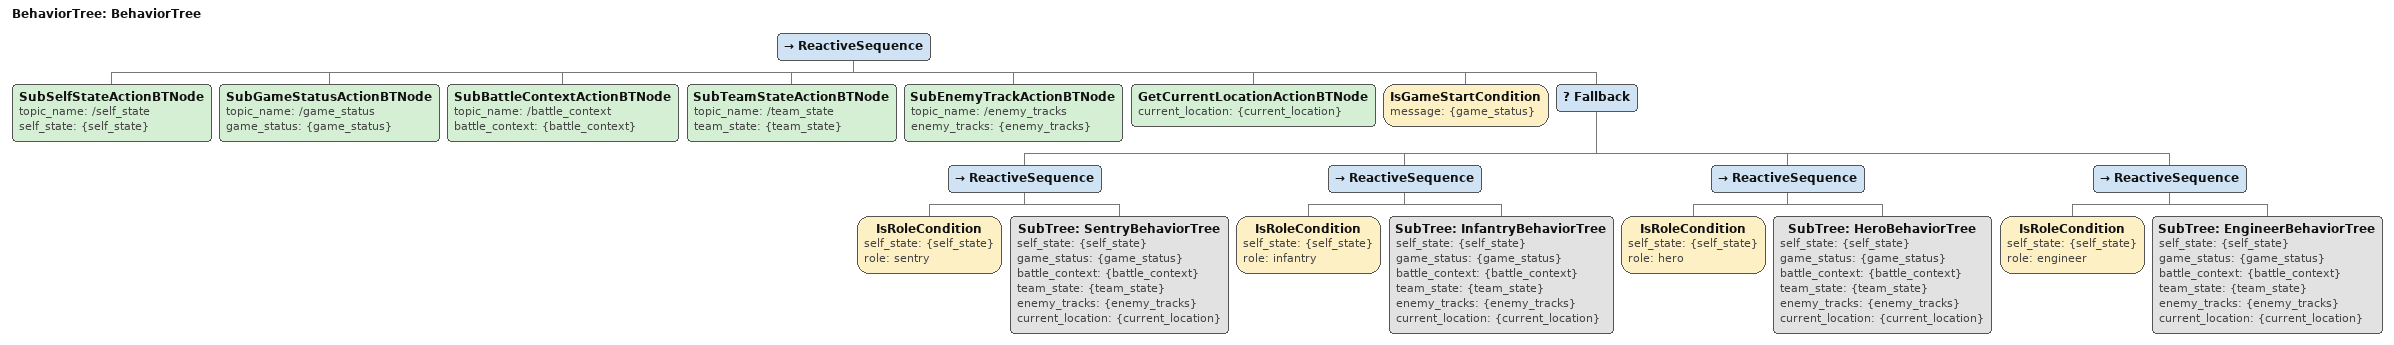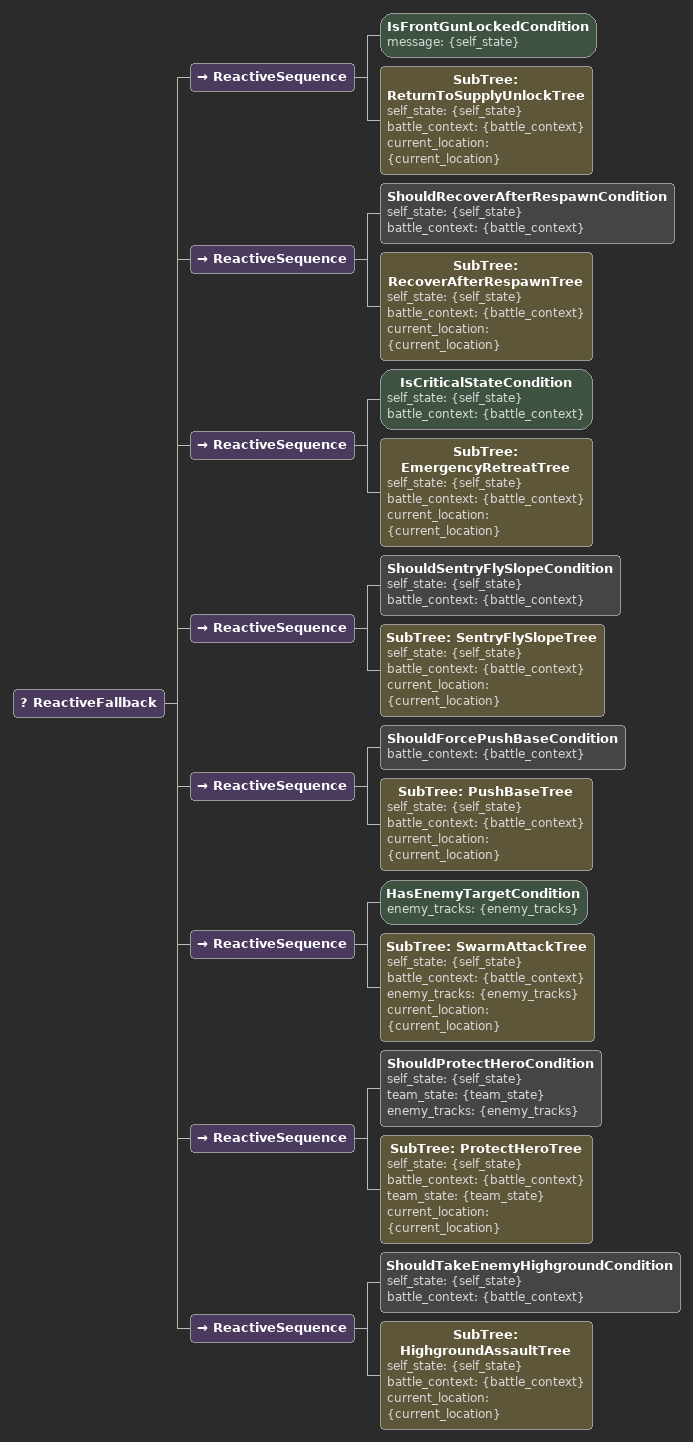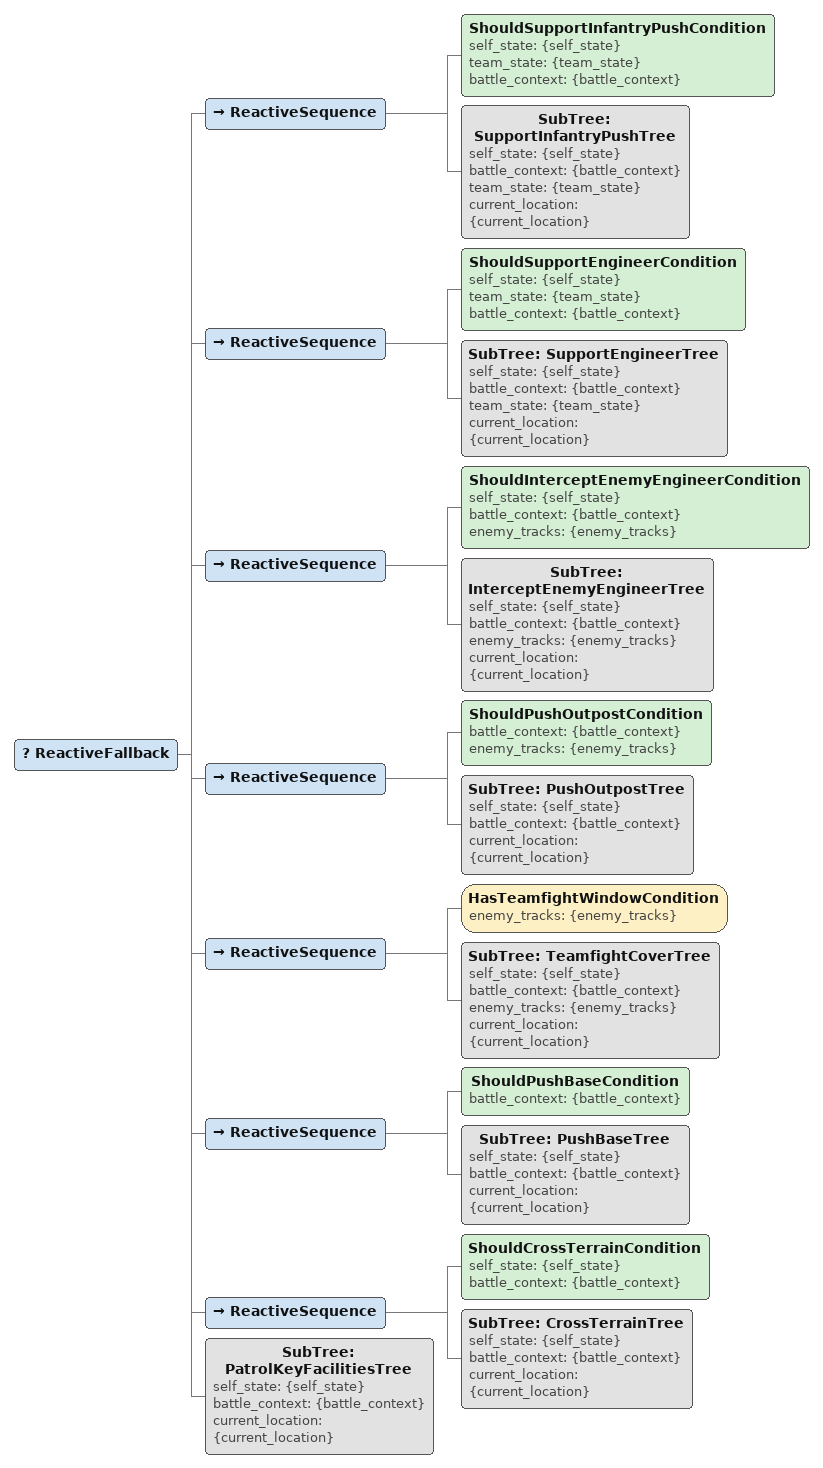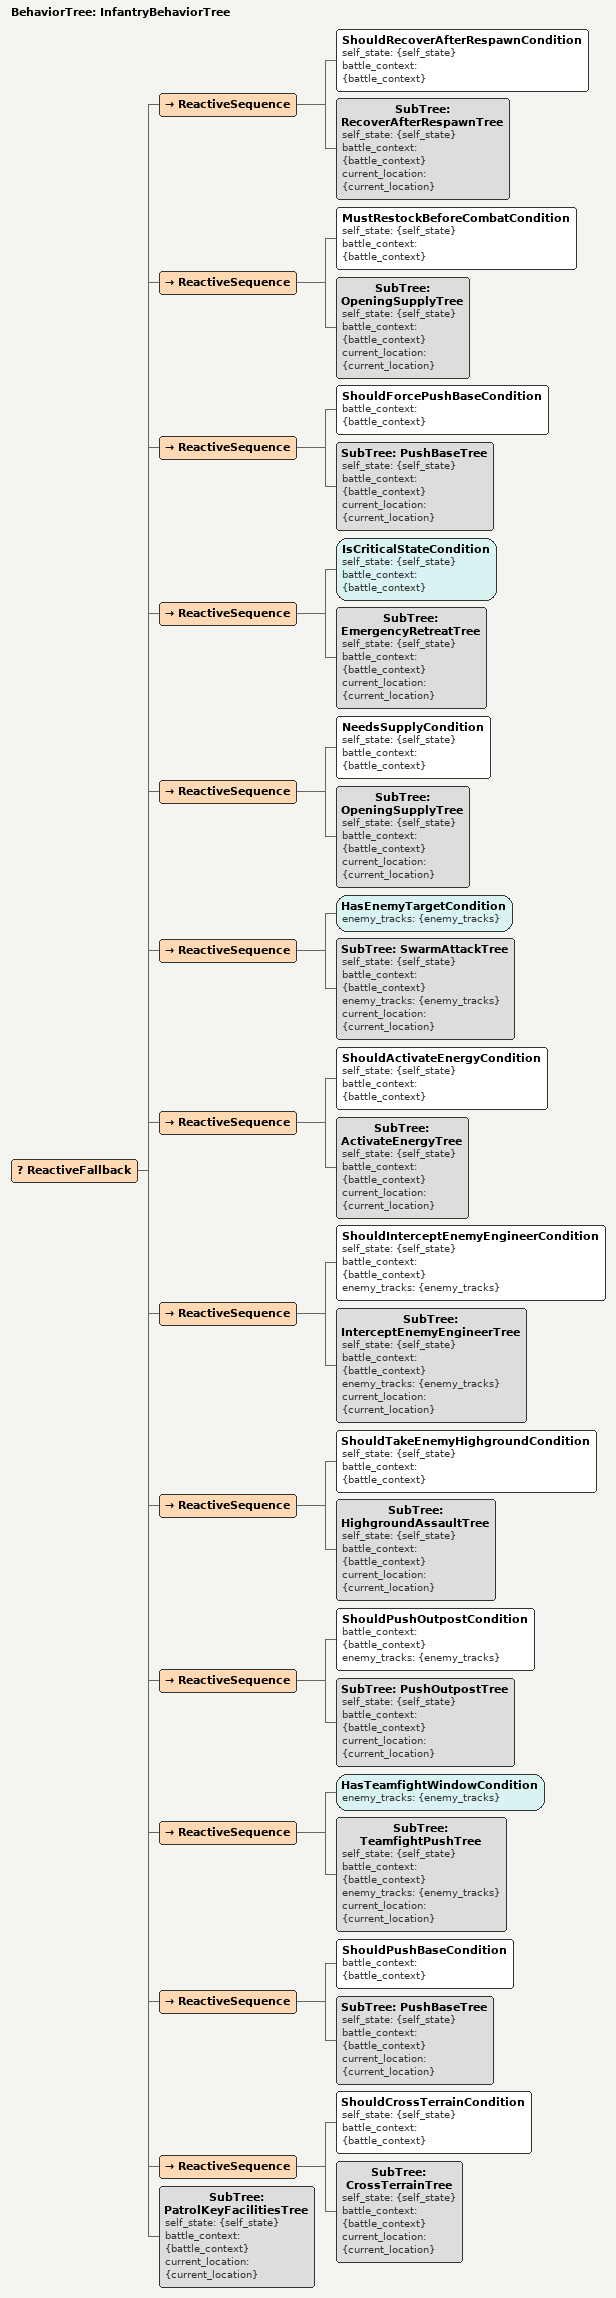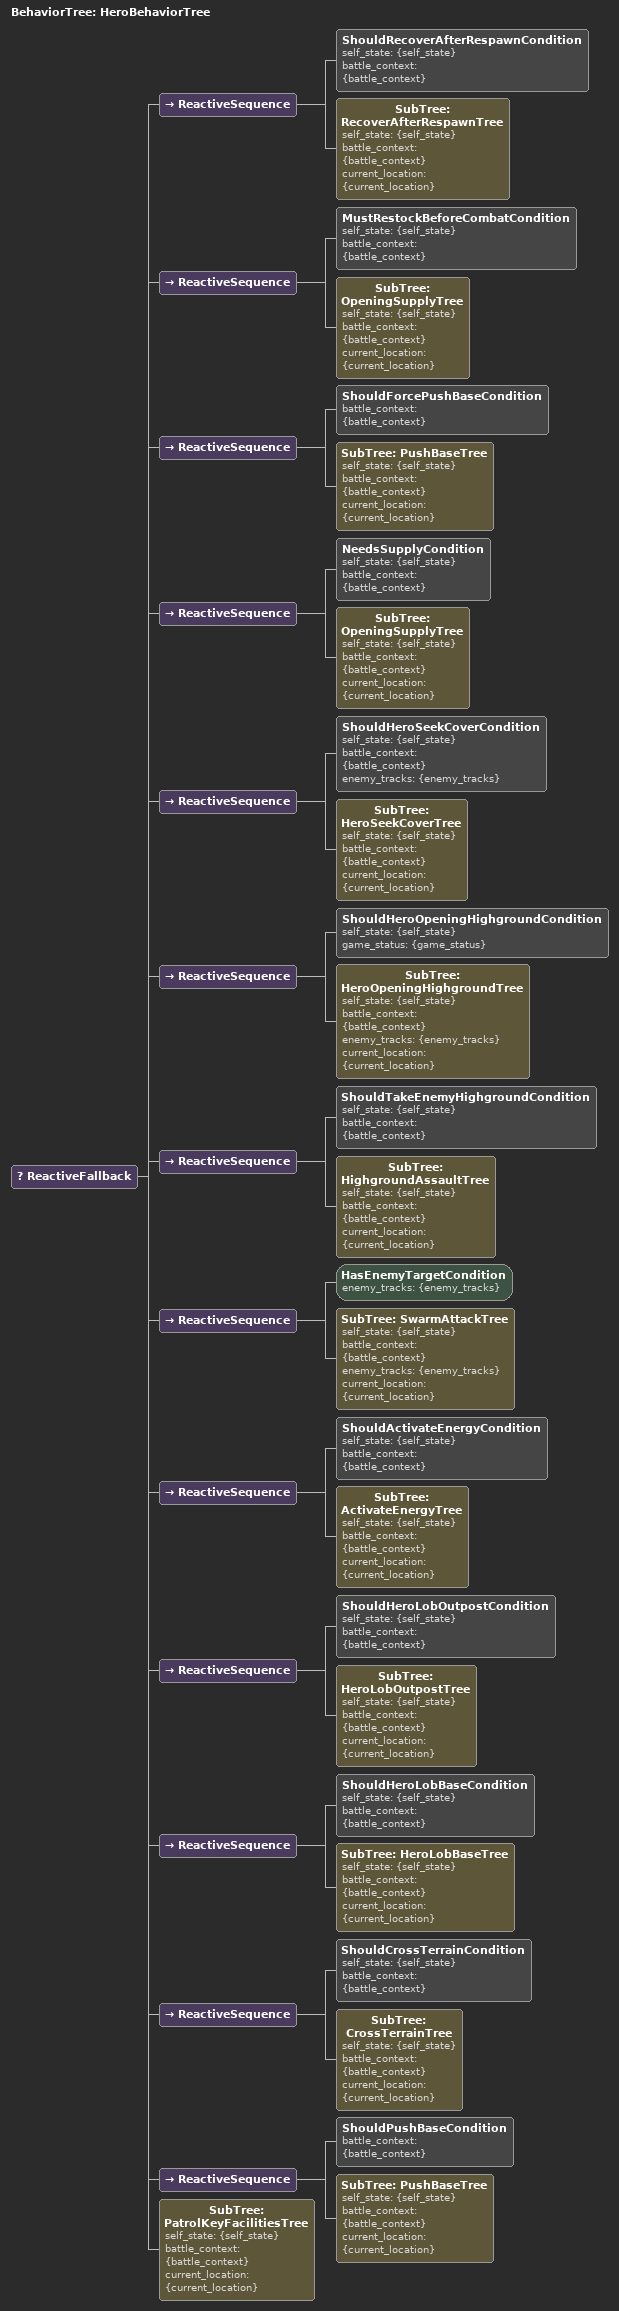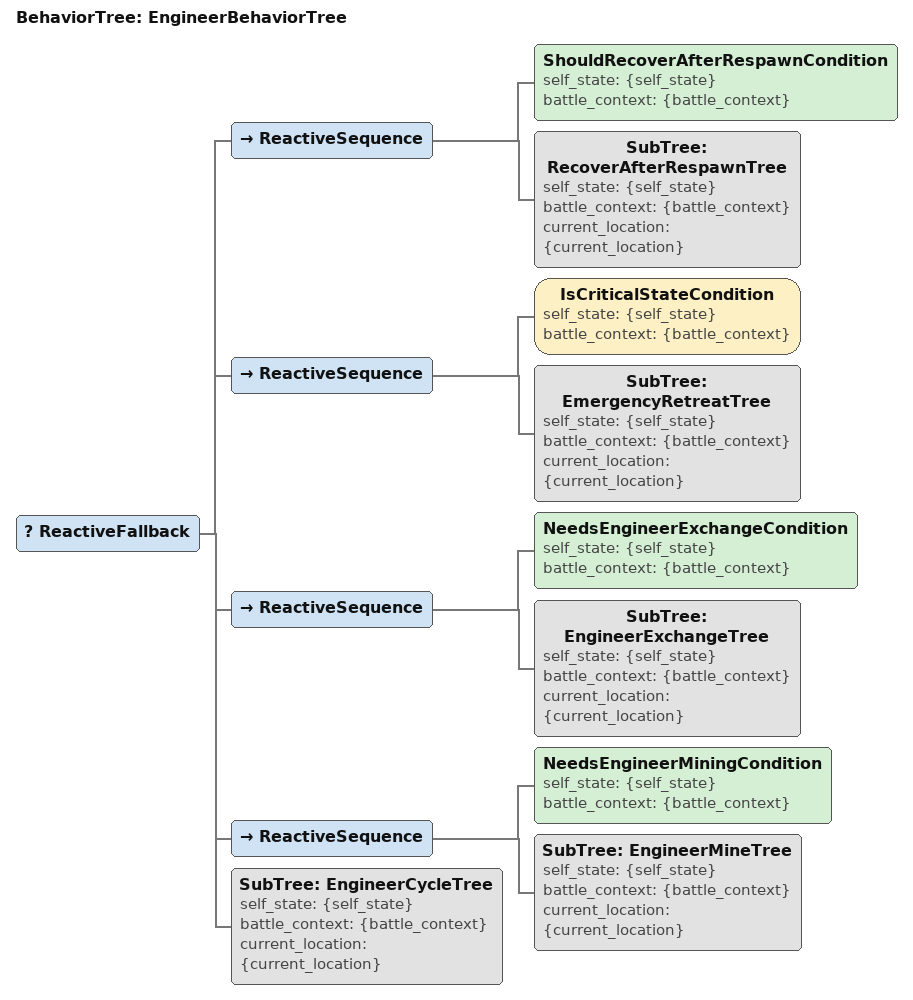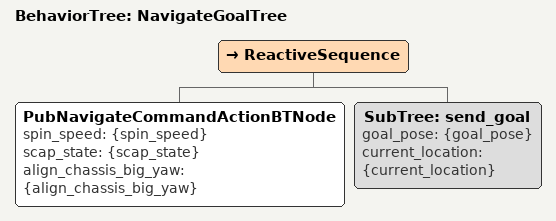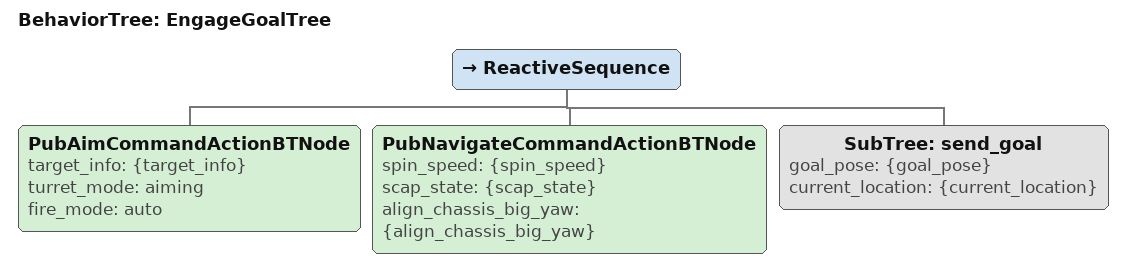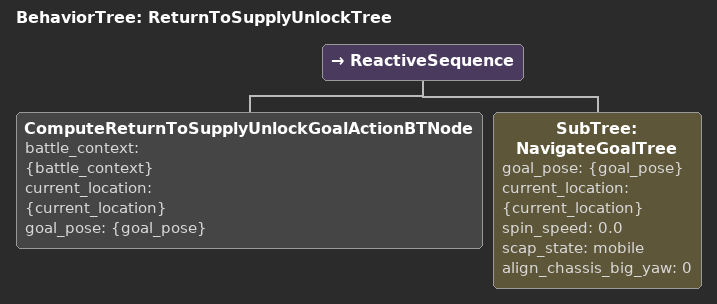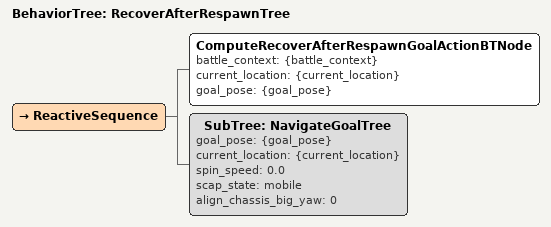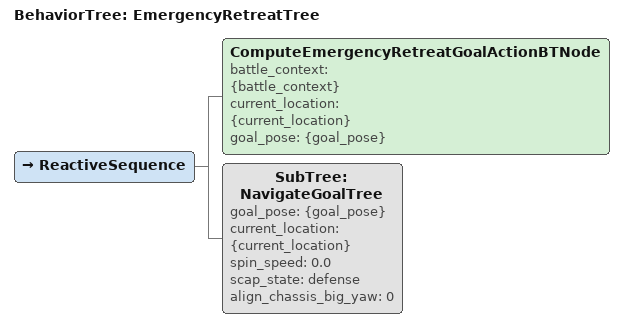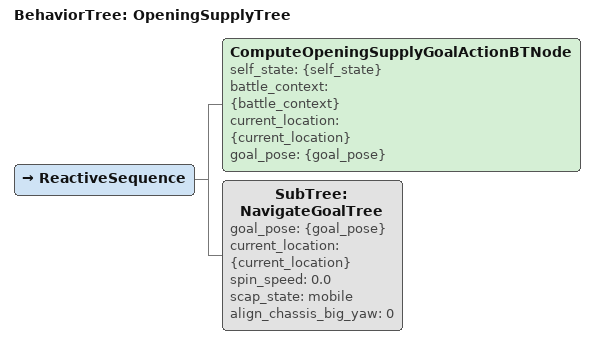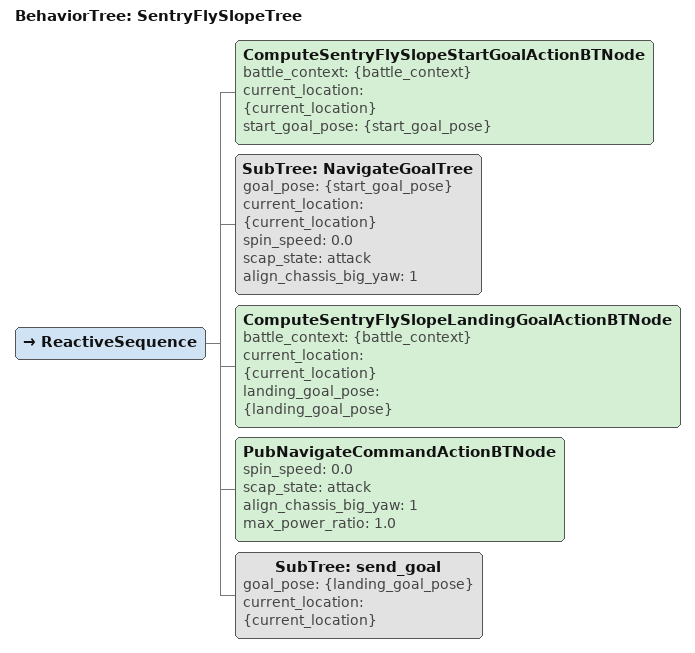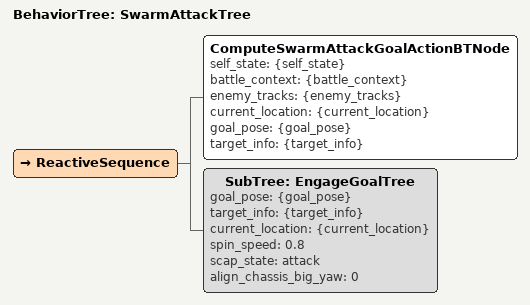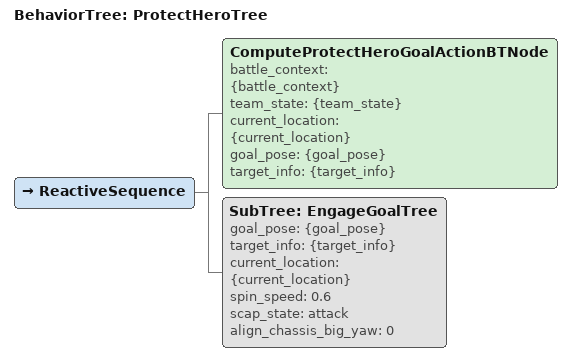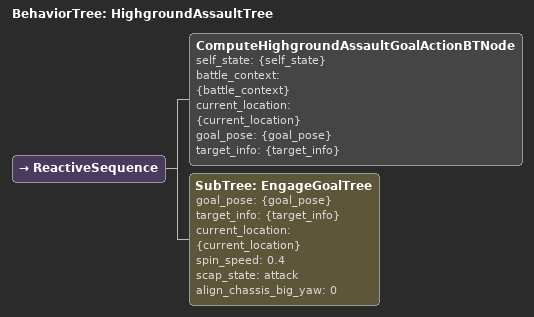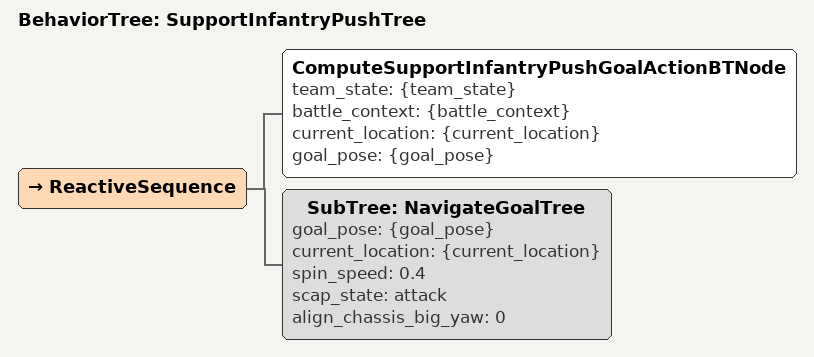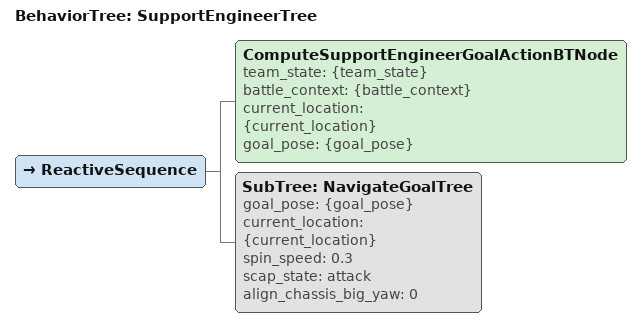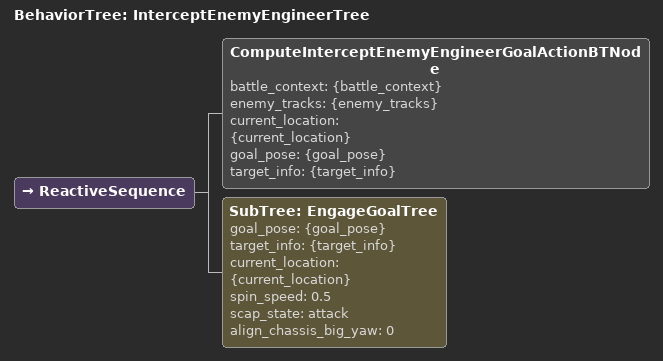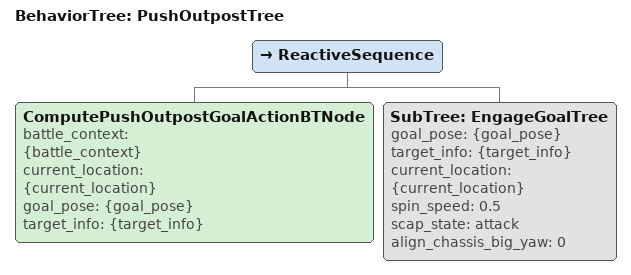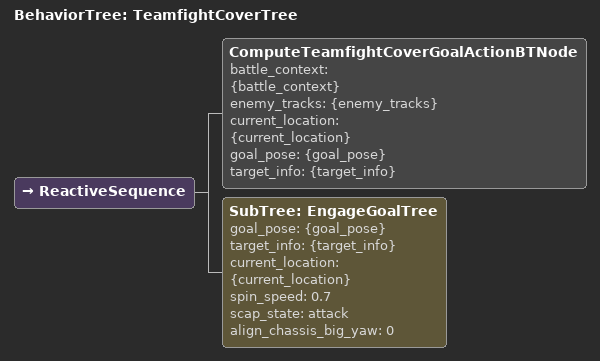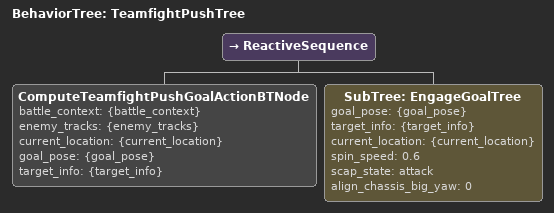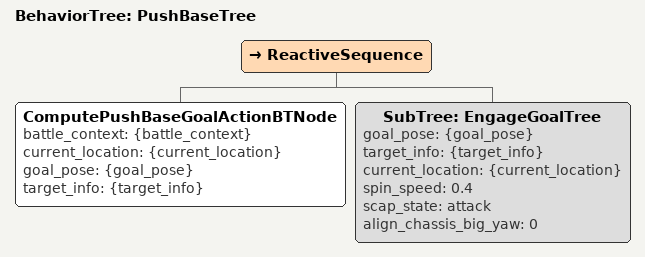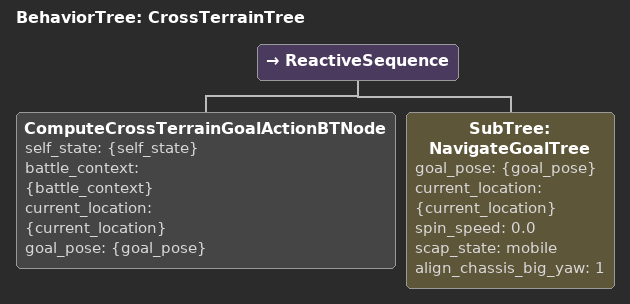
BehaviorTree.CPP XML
<BehaviorTree ID="BehaviorTree">
  <ReactiveSequence>
    <SubSelfStateActionBTNode topic_name="/self_state" self_state="{self_state}"/>
    <SubGameStatusActionBTNode topic_name="/game_status" game_status="{game_status}"/>
    <SubBattleContextActionBTNode topic_name="/battle_context" battle_context="{battle_context}"/>
    <SubTeamStateActionBTNode topic_name="/team_state" team_state="{team_state}"/>
    <SubEnemyTrackActionBTNode topic_name="/enemy_tracks" enemy_tracks="{enemy_tracks}"/>
    <GetCurrentLocationActionBTNode current_location="{current_location}"/>
    <IsGameStartCondition message="{game_status}"/>

    <!-- 按兵种分发到对应子树。 -->
    <Fallback>
      <ReactiveSequence>
        <IsRoleCondition self_state="{self_state}" role="sentry"/>
        <SubTree ID="SentryBehaviorTree" self_state="{self_state}" game_status="{game_status}" battle_context="{battle_context}" team_state="{team_state}" enemy_tracks="{enemy_tracks}" current_location="{current_location}"/>
      </ReactiveSequence>
      <ReactiveSequence>
        <IsRoleCondition self_state="{self_state}" role="infantry"/>
        <SubTree ID="InfantryBehaviorTree" self_state="{self_state}" game_status="{game_status}" battle_context="{battle_context}" team_state="{team_state}" enemy_tracks="{enemy_tracks}" current_location="{current_location}"/>
      </ReactiveSequence>
      <ReactiveSequence>
        <IsRoleCondition self_state="{self_state}" role="hero"/>
        <SubTree ID="HeroBehaviorTree" self_state="{self_state}" game_status="{game_status}" battle_context="{battle_context}" team_state="{team_state}" enemy_tracks="{enemy_tracks}" current_location="{current_location}"/>
      </ReactiveSequence>
      <ReactiveSequence>
        <IsRoleCondition self_state="{self_state}" role="engineer"/>
        <SubTree ID="EngineerBehaviorTree" self_state="{self_state}" game_status="{game_status}" battle_context="{battle_context}" team_state="{team_state}" enemy_tracks="{enemy_tracks}" current_location="{current_location}"/>
      </ReactiveSequence>
    </Fallback>
  </ReactiveSequence>
</BehaviorTree>

<ReactiveFallback>
  <ReactiveSequence>
    <IsFrontGunLockedCondition message="{self_state}"/>
    <SubTree ID="ReturnToSupplyUnlockTree" self_state="{self_state}" battle_context="{battle_context}" current_location="{current_location}"/>
  </ReactiveSequence>
  <ReactiveSequence>
    <ShouldRecoverAfterRespawnCondition self_state="{self_state}" battle_context="{battle_context}"/>
    <SubTree ID="RecoverAfterRespawnTree" self_state="{self_state}" battle_context="{battle_context}" current_location="{current_location}"/>
  </ReactiveSequence>
  <ReactiveSequence>
    <IsCriticalStateCondition self_state="{self_state}" battle_context="{battle_context}"/>
    <SubTree ID="EmergencyRetreatTree" self_state="{self_state}" battle_context="{battle_context}" current_location="{current_location}"/>
  </ReactiveSequence>
  <ReactiveSequence>
    <ShouldSentryFlySlopeCondition self_state="{self_state}" battle_context="{battle_context}"/>
    <SubTree ID="SentryFlySlopeTree" self_state="{self_state}" battle_context="{battle_context}" current_location="{current_location}"/>
  </ReactiveSequence>
  <ReactiveSequence>
    <ShouldForcePushBaseCondition battle_context="{battle_context}"/>
    <SubTree ID="PushBaseTree" self_state="{self_state}" battle_context="{battle_context}" current_location="{current_location}"/>
  </ReactiveSequence>
  <ReactiveSequence>
    <HasEnemyTargetCondition enemy_tracks="{enemy_tracks}"/>
    <SubTree ID="SwarmAttackTree" self_state="{self_state}" battle_context="{battle_context}" enemy_tracks="{enemy_tracks}" current_location="{current_location}"/>
  </ReactiveSequence>
  <ReactiveSequence>
    <ShouldProtectHeroCondition self_state="{self_state}" team_state="{team_state}" enemy_tracks="{enemy_tracks}"/>
    <SubTree ID="ProtectHeroTree" self_state="{self_state}" battle_context="{battle_context}" team_state="{team_state}" current_location="{current_location}"/>
  </ReactiveSequence>
  <ReactiveSequence>
    <ShouldTakeEnemyHighgroundCondition self_state="{self_state}" battle_context="{battle_context}"/>
    <SubTree ID="HighgroundAssaultTree" self_state="{self_state}" battle_context="{battle_context}" current_location="{current_location}"/>
  </ReactiveSequence>
</ReactiveFallback>

<ReactiveFallback>
  <ReactiveSequence>
    <ShouldSupportInfantryPushCondition self_state="{self_state}" team_state="{team_state}" battle_context="{battle_context}"/>
    <SubTree ID="SupportInfantryPushTree" self_state="{self_state}" battle_context="{battle_context}" team_state="{team_state}" current_location="{current_location}"/>
  </ReactiveSequence>
  <ReactiveSequence>
    <ShouldSupportEngineerCondition self_state="{self_state}" team_state="{team_state}" battle_context="{battle_context}"/>
    <SubTree ID="SupportEngineerTree" self_state="{self_state}" battle_context="{battle_context}" team_state="{team_state}" current_location="{current_location}"/>
  </ReactiveSequence>
  <ReactiveSequence>
    <ShouldInterceptEnemyEngineerCondition self_state="{self_state}" battle_context="{battle_context}" enemy_tracks="{enemy_tracks}"/>
    <SubTree ID="InterceptEnemyEngineerTree" self_state="{self_state}" battle_context="{battle_context}" enemy_tracks="{enemy_tracks}" current_location="{current_location}"/>
  </ReactiveSequence>
  <ReactiveSequence>
    <ShouldPushOutpostCondition battle_context="{battle_context}" enemy_tracks="{enemy_tracks}"/>
    <SubTree ID="PushOutpostTree" self_state="{self_state}" battle_context="{battle_context}" current_location="{current_location}"/>
  </ReactiveSequence>
  <ReactiveSequence>
    <HasTeamfightWindowCondition enemy_tracks="{enemy_tracks}"/>
    <SubTree ID="TeamfightCoverTree" self_state="{self_state}" battle_context="{battle_context}" enemy_tracks="{enemy_tracks}" current_location="{current_location}"/>
  </ReactiveSequence>
  <ReactiveSequence>
    <ShouldPushBaseCondition battle_context="{battle_context}"/>
    <SubTree ID="PushBaseTree" self_state="{self_state}" battle_context="{battle_context}" current_location="{current_location}"/>
  </ReactiveSequence>
  <ReactiveSequence>
    <ShouldCrossTerrainCondition self_state="{self_state}" battle_context="{battle_context}"/>
    <SubTree ID="CrossTerrainTree" self_state="{self_state}" battle_context="{battle_context}" current_location="{current_location}"/>
  </ReactiveSequence>
  <SubTree ID="PatrolKeyFacilitiesTree" self_state="{self_state}" battle_context="{battle_context}" current_location="{current_location}"/>
</ReactiveFallback>

<BehaviorTree ID="InfantryBehaviorTree">
  <ReactiveFallback>
    <ReactiveSequence>
      <ShouldRecoverAfterRespawnCondition self_state="{self_state}" battle_context="{battle_context}"/>
      <SubTree ID="RecoverAfterRespawnTree" self_state="{self_state}" battle_context="{battle_context}" current_location="{current_location}"/>
    </ReactiveSequence>
    <ReactiveSequence>
      <MustRestockBeforeCombatCondition self_state="{self_state}" battle_context="{battle_context}"/>
      <SubTree ID="OpeningSupplyTree" self_state="{self_state}" battle_context="{battle_context}" current_location="{current_location}"/>
    </ReactiveSequence>
    <ReactiveSequence>
      <ShouldForcePushBaseCondition battle_context="{battle_context}"/>
      <SubTree ID="PushBaseTree" self_state="{self_state}" battle_context="{battle_context}" current_location="{current_location}"/>
    </ReactiveSequence>
    <ReactiveSequence>
      <IsCriticalStateCondition self_state="{self_state}" battle_context="{battle_context}"/>
      <SubTree ID="EmergencyRetreatTree" self_state="{self_state}" battle_context="{battle_context}" current_location="{current_location}"/>
    </ReactiveSequence>
    <ReactiveSequence>
      <NeedsSupplyCondition self_state="{self_state}" battle_context="{battle_context}"/>
      <SubTree ID="OpeningSupplyTree" self_state="{self_state}" battle_context="{battle_context}" current_location="{current_location}"/>
    </ReactiveSequence>
    <ReactiveSequence>
      <HasEnemyTargetCondition enemy_tracks="{enemy_tracks}"/>
      <SubTree ID="SwarmAttackTree" self_state="{self_state}" battle_context="{battle_context}" enemy_tracks="{enemy_tracks}" current_location="{current_location}"/>
    </ReactiveSequence>
    <ReactiveSequence>
      <ShouldActivateEnergyCondition self_state="{self_state}" battle_context="{battle_context}"/>
      <SubTree ID="ActivateEnergyTree" self_state="{self_state}" battle_context="{battle_context}" current_location="{current_location}"/>
    </ReactiveSequence>
    <ReactiveSequence>
      <ShouldInterceptEnemyEngineerCondition self_state="{self_state}" battle_context="{battle_context}" enemy_tracks="{enemy_tracks}"/>
      <SubTree ID="InterceptEnemyEngineerTree" self_state="{self_state}" battle_context="{battle_context}" enemy_tracks="{enemy_tracks}" current_location="{current_location}"/>
    </ReactiveSequence>
    <ReactiveSequence>
      <ShouldTakeEnemyHighgroundCondition self_state="{self_state}" battle_context="{battle_context}"/>
      <SubTree ID="HighgroundAssaultTree" self_state="{self_state}" battle_context="{battle_context}" current_location="{current_location}"/>
    </ReactiveSequence>
    <ReactiveSequence>
      <ShouldPushOutpostCondition battle_context="{battle_context}" enemy_tracks="{enemy_tracks}"/>
      <SubTree ID="PushOutpostTree" self_state="{self_state}" battle_context="{battle_context}" current_location="{current_location}"/>
    </ReactiveSequence>
    <ReactiveSequence>
      <HasTeamfightWindowCondition enemy_tracks="{enemy_tracks}"/>
      <SubTree ID="TeamfightPushTree" self_state="{self_state}" battle_context="{battle_context}" enemy_tracks="{enemy_tracks}" current_location="{current_location}"/>
    </ReactiveSequence>
    <ReactiveSequence>
      <ShouldPushBaseCondition battle_context="{battle_context}"/>
      <SubTree ID="PushBaseTree" self_state="{self_state}" battle_context="{battle_context}" current_location="{current_location}"/>
    </ReactiveSequence>
    <ReactiveSequence>
      <ShouldCrossTerrainCondition self_state="{self_state}" battle_context="{battle_context}"/>
      <SubTree ID="CrossTerrainTree" self_state="{self_state}" battle_context="{battle_context}" current_location="{current_location}"/>
    </ReactiveSequence>
    <SubTree ID="PatrolKeyFacilitiesTree" self_state="{self_state}" battle_context="{battle_context}" current_location="{current_location}"/>
  </ReactiveFallback>
</BehaviorTree>

<BehaviorTree ID="HeroBehaviorTree">
  <ReactiveFallback>
    <ReactiveSequence>
      <ShouldRecoverAfterRespawnCondition self_state="{self_state}" battle_context="{battle_context}"/>
      <SubTree ID="RecoverAfterRespawnTree" self_state="{self_state}" battle_context="{battle_context}" current_location="{current_location}"/>
    </ReactiveSequence>
    <ReactiveSequence>
      <MustRestockBeforeCombatCondition self_state="{self_state}" battle_context="{battle_context}"/>
      <SubTree ID="OpeningSupplyTree" self_state="{self_state}" battle_context="{battle_context}" current_location="{current_location}"/>
    </ReactiveSequence>
    <ReactiveSequence>
      <ShouldForcePushBaseCondition battle_context="{battle_context}"/>
      <SubTree ID="PushBaseTree" self_state="{self_state}" battle_context="{battle_context}" current_location="{current_location}"/>
    </ReactiveSequence>
    <ReactiveSequence>
      <NeedsSupplyCondition self_state="{self_state}" battle_context="{battle_context}"/>
      <SubTree ID="OpeningSupplyTree" self_state="{self_state}" battle_context="{battle_context}" current_location="{current_location}"/>
    </ReactiveSequence>
    <ReactiveSequence>
      <ShouldHeroSeekCoverCondition self_state="{self_state}" battle_context="{battle_context}" enemy_tracks="{enemy_tracks}"/>
      <SubTree ID="HeroSeekCoverTree" self_state="{self_state}" battle_context="{battle_context}" current_location="{current_location}"/>
    </ReactiveSequence>
    <ReactiveSequence>
      <ShouldHeroOpeningHighgroundCondition self_state="{self_state}" game_status="{game_status}"/>
      <SubTree ID="HeroOpeningHighgroundTree" self_state="{self_state}" battle_context="{battle_context}" enemy_tracks="{enemy_tracks}" current_location="{current_location}"/>
    </ReactiveSequence>
    <ReactiveSequence>
      <ShouldTakeEnemyHighgroundCondition self_state="{self_state}" battle_context="{battle_context}"/>
      <SubTree ID="HighgroundAssaultTree" self_state="{self_state}" battle_context="{battle_context}" current_location="{current_location}"/>
    </ReactiveSequence>
    <ReactiveSequence>
      <HasEnemyTargetCondition enemy_tracks="{enemy_tracks}"/>
      <SubTree ID="SwarmAttackTree" self_state="{self_state}" battle_context="{battle_context}" enemy_tracks="{enemy_tracks}" current_location="{current_location}"/>
    </ReactiveSequence>
    <ReactiveSequence>
      <ShouldActivateEnergyCondition self_state="{self_state}" battle_context="{battle_context}"/>
      <SubTree ID="ActivateEnergyTree" self_state="{self_state}" battle_context="{battle_context}" current_location="{current_location}"/>
    </ReactiveSequence>
    <ReactiveSequence>
      <ShouldHeroLobOutpostCondition self_state="{self_state}" battle_context="{battle_context}"/>
      <SubTree ID="HeroLobOutpostTree" self_state="{self_state}" battle_context="{battle_context}" current_location="{current_location}"/>
    </ReactiveSequence>
    <ReactiveSequence>
      <ShouldHeroLobBaseCondition self_state="{self_state}" battle_context="{battle_context}"/>
      <SubTree ID="HeroLobBaseTree" self_state="{self_state}" battle_context="{battle_context}" current_location="{current_location}"/>
    </ReactiveSequence>
    <ReactiveSequence>
      <ShouldCrossTerrainCondition self_state="{self_state}" battle_context="{battle_context}"/>
      <SubTree ID="CrossTerrainTree" self_state="{self_state}" battle_context="{battle_context}" current_location="{current_location}"/>
    </ReactiveSequence>
    <ReactiveSequence>
      <ShouldPushBaseCondition battle_context="{battle_context}"/>
      <SubTree ID="PushBaseTree" self_state="{self_state}" battle_context="{battle_context}" current_location="{current_location}"/>
    </ReactiveSequence>
    <SubTree ID="PatrolKeyFacilitiesTree" self_state="{self_state}" battle_context="{battle_context}" current_location="{current_location}"/>
  </ReactiveFallback>
</BehaviorTree>

<BehaviorTree ID="EngineerBehaviorTree">
  <ReactiveFallback>
    <ReactiveSequence>
      <ShouldRecoverAfterRespawnCondition self_state="{self_state}" battle_context="{battle_context}"/>
      <SubTree ID="RecoverAfterRespawnTree" self_state="{self_state}" battle_context="{battle_context}" current_location="{current_location}"/>
    </ReactiveSequence>
    <ReactiveSequence>
      <IsCriticalStateCondition self_state="{self_state}" battle_context="{battle_context}"/>
      <SubTree ID="EmergencyRetreatTree" self_state="{self_state}" battle_context="{battle_context}" current_location="{current_location}"/>
    </ReactiveSequence>
    <ReactiveSequence>
      <NeedsEngineerExchangeCondition self_state="{self_state}" battle_context="{battle_context}"/>
      <SubTree ID="EngineerExchangeTree" self_state="{self_state}" battle_context="{battle_context}" current_location="{current_location}"/>
    </ReactiveSequence>
    <ReactiveSequence>
      <NeedsEngineerMiningCondition self_state="{self_state}" battle_context="{battle_context}"/>
      <SubTree ID="EngineerMineTree" self_state="{self_state}" battle_context="{battle_context}" current_location="{current_location}"/>
    </ReactiveSequence>
    <SubTree ID="EngineerCycleTree" self_state="{self_state}" battle_context="{battle_context}" current_location="{current_location}"/>
  </ReactiveFallback>
</BehaviorTree>

<BehaviorTree ID="NavigateGoalTree">
  <ReactiveSequence>
    <PubNavigateCommandActionBTNode spin_speed="{spin_speed}" scap_state="{scap_state}" align_chassis_big_yaw="{align_chassis_big_yaw}"/>
    <SubTree ID="send_goal" goal_pose="{goal_pose}" current_location="{current_location}"/>
  </ReactiveSequence>
</BehaviorTree>

<BehaviorTree ID="EngageGoalTree">
  <ReactiveSequence>
    <PubAimCommandActionBTNode target_info="{target_info}" turret_mode="aiming" fire_mode="auto"/>
    <PubNavigateCommandActionBTNode spin_speed="{spin_speed}" scap_state="{scap_state}" align_chassis_big_yaw="{align_chassis_big_yaw}"/>
    <SubTree ID="send_goal" goal_pose="{goal_pose}" current_location="{current_location}"/>
  </ReactiveSequence>
</BehaviorTree>

<BehaviorTree ID="ReturnToSupplyUnlockTree">
  <ReactiveSequence>
    <ComputeReturnToSupplyUnlockGoalActionBTNode battle_context="{battle_context}" current_location="{current_location}" goal_pose="{goal_pose}"/>
    <SubTree ID="NavigateGoalTree" goal_pose="{goal_pose}" current_location="{current_location}" spin_speed="0.0" scap_state="mobile" align_chassis_big_yaw="0"/>
  </ReactiveSequence>
</BehaviorTree>

<BehaviorTree ID="RecoverAfterRespawnTree">
  <ReactiveSequence>
    <ComputeRecoverAfterRespawnGoalActionBTNode battle_context="{battle_context}" current_location="{current_location}" goal_pose="{goal_pose}"/>
    <SubTree ID="NavigateGoalTree" goal_pose="{goal_pose}" current_location="{current_location}" spin_speed="0.0" scap_state="mobile" align_chassis_big_yaw="0"/>
  </ReactiveSequence>
</BehaviorTree>

<BehaviorTree ID="EmergencyRetreatTree">
  <ReactiveSequence>
    <ComputeEmergencyRetreatGoalActionBTNode battle_context="{battle_context}" current_location="{current_location}" goal_pose="{goal_pose}"/>
    <SubTree ID="NavigateGoalTree" goal_pose="{goal_pose}" current_location="{current_location}" spin_speed="0.0" scap_state="defense" align_chassis_big_yaw="0"/>
  </ReactiveSequence>
</BehaviorTree>

<BehaviorTree ID="OpeningSupplyTree">
  <ReactiveSequence>
    <ComputeOpeningSupplyGoalActionBTNode self_state="{self_state}" battle_context="{battle_context}" current_location="{current_location}" goal_pose="{goal_pose}"/>
    <SubTree ID="NavigateGoalTree" goal_pose="{goal_pose}" current_location="{current_location}" spin_speed="0.0" scap_state="mobile" align_chassis_big_yaw="0"/>
  </ReactiveSequence>
</BehaviorTree>

<BehaviorTree ID="SentryFlySlopeTree">
  <ReactiveSequence>
    <ComputeSentryFlySlopeStartGoalActionBTNode battle_context="{battle_context}" current_location="{current_location}" start_goal_pose="{start_goal_pose}"/>
    <SubTree ID="NavigateGoalTree" goal_pose="{start_goal_pose}" current_location="{current_location}" spin_speed="0.0" scap_state="attack" align_chassis_big_yaw="1"/>
    <ComputeSentryFlySlopeLandingGoalActionBTNode battle_context="{battle_context}" current_location="{current_location}" landing_goal_pose="{landing_goal_pose}"/>
    <PubNavigateCommandActionBTNode spin_speed="0.0" scap_state="attack" align_chassis_big_yaw="1" max_power_ratio="1.0"/>
    <SubTree ID="send_goal" goal_pose="{landing_goal_pose}" current_location="{current_location}"/>
  </ReactiveSequence>
</BehaviorTree>

<BehaviorTree ID="SwarmAttackTree">
  <ReactiveSequence>
    <ComputeSwarmAttackGoalActionBTNode self_state="{self_state}" battle_context="{battle_context}" enemy_tracks="{enemy_tracks}" current_location="{current_location}" goal_pose="{goal_pose}" target_info="{target_info}"/>
    <SubTree ID="EngageGoalTree" goal_pose="{goal_pose}" target_info="{target_info}" current_location="{current_location}" spin_speed="0.8" scap_state="attack" align_chassis_big_yaw="0"/>
  </ReactiveSequence>
</BehaviorTree>

<BehaviorTree ID="ProtectHeroTree">
  <ReactiveSequence>
    <ComputeProtectHeroGoalActionBTNode battle_context="{battle_context}" team_state="{team_state}" current_location="{current_location}" goal_pose="{goal_pose}" target_info="{target_info}"/>
    <SubTree ID="EngageGoalTree" goal_pose="{goal_pose}" target_info="{target_info}" current_location="{current_location}" spin_speed="0.6" scap_state="attack" align_chassis_big_yaw="0"/>
  </ReactiveSequence>
</BehaviorTree>

<BehaviorTree ID="HighgroundAssaultTree">
  <ReactiveSequence>
    <ComputeHighgroundAssaultGoalActionBTNode self_state="{self_state}" battle_context="{battle_context}" current_location="{current_location}" goal_pose="{goal_pose}" target_info="{target_info}"/>
    <SubTree ID="EngageGoalTree" goal_pose="{goal_pose}" target_info="{target_info}" current_location="{current_location}" spin_speed="0.4" scap_state="attack" align_chassis_big_yaw="0"/>
  </ReactiveSequence>
</BehaviorTree>

<BehaviorTree ID="SupportInfantryPushTree">
  <ReactiveSequence>
    <ComputeSupportInfantryPushGoalActionBTNode team_state="{team_state}" battle_context="{battle_context}" current_location="{current_location}" goal_pose="{goal_pose}"/>
    <SubTree ID="NavigateGoalTree" goal_pose="{goal_pose}" current_location="{current_location}" spin_speed="0.4" scap_state="attack" align_chassis_big_yaw="0"/>
  </ReactiveSequence>
</BehaviorTree>

<BehaviorTree ID="SupportEngineerTree">
  <ReactiveSequence>
    <ComputeSupportEngineerGoalActionBTNode team_state="{team_state}" battle_context="{battle_context}" current_location="{current_location}" goal_pose="{goal_pose}"/>
    <SubTree ID="NavigateGoalTree" goal_pose="{goal_pose}" current_location="{current_location}" spin_speed="0.3" scap_state="attack" align_chassis_big_yaw="0"/>
  </ReactiveSequence>
</BehaviorTree>

<BehaviorTree ID="InterceptEnemyEngineerTree">
  <ReactiveSequence>
    <ComputeInterceptEnemyEngineerGoalActionBTNode battle_context="{battle_context}" enemy_tracks="{enemy_tracks}" current_location="{current_location}" goal_pose="{goal_pose}" target_info="{target_info}"/>
    <SubTree ID="EngageGoalTree" goal_pose="{goal_pose}" target_info="{target_info}" current_location="{current_location}" spin_speed="0.5" scap_state="attack" align_chassis_big_yaw="0"/>
  </ReactiveSequence>
</BehaviorTree>

<BehaviorTree ID="PushOutpostTree">
  <ReactiveSequence>
    <ComputePushOutpostGoalActionBTNode battle_context="{battle_context}" current_location="{current_location}" goal_pose="{goal_pose}" target_info="{target_info}"/>
    <SubTree ID="EngageGoalTree" goal_pose="{goal_pose}" target_info="{target_info}" current_location="{current_location}" spin_speed="0.5" scap_state="attack" align_chassis_big_yaw="0"/>
  </ReactiveSequence>
</BehaviorTree>

<BehaviorTree ID="TeamfightCoverTree">
  <ReactiveSequence>
    <ComputeTeamfightCoverGoalActionBTNode battle_context="{battle_context}" enemy_tracks="{enemy_tracks}" current_location="{current_location}" goal_pose="{goal_pose}" target_info="{target_info}"/>
    <SubTree ID="EngageGoalTree" goal_pose="{goal_pose}" target_info="{target_info}" current_location="{current_location}" spin_speed="0.7" scap_state="attack" align_chassis_big_yaw="0"/>
  </ReactiveSequence>
</BehaviorTree>

<BehaviorTree ID="TeamfightPushTree">
  <ReactiveSequence>
    <ComputeTeamfightPushGoalActionBTNode battle_context="{battle_context}" enemy_tracks="{enemy_tracks}" current_location="{current_location}" goal_pose="{goal_pose}" target_info="{target_info}"/>
    <SubTree ID="EngageGoalTree" goal_pose="{goal_pose}" target_info="{target_info}" current_location="{current_location}" spin_speed="0.6" scap_state="attack" align_chassis_big_yaw="0"/>
  </ReactiveSequence>
</BehaviorTree>

<BehaviorTree ID="PushBaseTree">
  <ReactiveSequence>
    <ComputePushBaseGoalActionBTNode battle_context="{battle_context}" current_location="{current_location}" goal_pose="{goal_pose}" target_info="{target_info}"/>
    <SubTree ID="EngageGoalTree" goal_pose="{goal_pose}" target_info="{target_info}" current_location="{current_location}" spin_speed="0.4" scap_state="attack" align_chassis_big_yaw="0"/>
  </ReactiveSequence>
</BehaviorTree>

<BehaviorTree ID="CrossTerrainTree">
  <ReactiveSequence>
    <ComputeCrossTerrainGoalActionBTNode self_state="{self_state}" battle_context="{battle_context}" current_location="{current_location}" goal_pose="{goal_pose}"/>
    <SubTree ID="NavigateGoalTree" goal_pose="{goal_pose}" current_location="{current_location}" spin_speed="0.0" scap_state="mobile" align_chassis_big_yaw="1"/>
  </ReactiveSequence>
</BehaviorTree>
